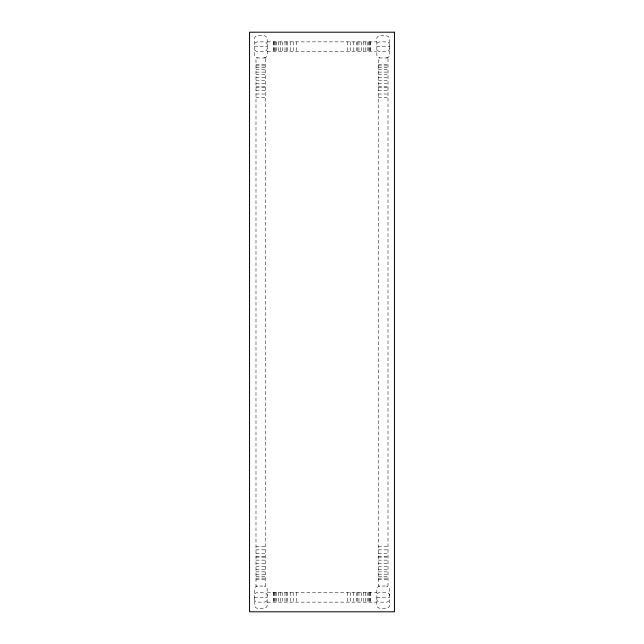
<?xml version="1.0" encoding="UTF-8"?>
<svg xmlns="http://www.w3.org/2000/svg" width="644" height="644" viewBox="0 0 644 644"><rect width="100%" height="100%" fill="white"/><g stroke="black" fill="none" stroke-linecap="round" stroke-linejoin="round"><path stroke-width="0.48" stroke-dasharray="3.22 2.42" d="M264.04 57.96L266.318 57.018L267.26 54.74L267.147 38.077L265.65 36.145L264.04 35.718L256.763 35.831L255.322 36.652L254.493 38.077L254.493 55.577L255.322 57.018L257.6 57.96M386.4 57.96L388.678 57.018L389.507 55.577L389.62 38.898L388.678 36.652L386.4 35.718L379.123 35.831L377.682 36.652L376.853 38.077L376.853 55.577L377.682 57.018L379.96 57.96M257.6 586.04L255.322 586.982L254.38 589.26L254.493 605.932L255.99 607.872L257.6 608.29L264.877 608.186L266.318 607.364L267.147 605.932L267.147 588.423L266.318 586.982L264.04 586.04M379.96 586.04L378.35 586.475L376.853 588.423L376.853 605.932L377.682 607.364L379.123 608.186L386.4 608.29L388.678 607.364L389.507 605.932L389.62 589.26L388.678 586.982L386.4 586.04M267.26 41.86L376.74 41.86M254.38 46.69L267.26 46.69M376.74 46.69L389.62 46.69M267.26 51.52L376.74 51.52M255.99 64.4L265.65 64.4M378.35 64.4L388.01 64.4M255.99 65.881L265.65 65.881M378.35 65.881L388.01 65.881M255.99 67.668L265.65 67.668M378.35 67.668L388.01 67.668M255.99 69.753L265.65 69.753M378.35 69.753L388.01 69.753M255.99 72.112L265.65 72.112M378.35 72.112L388.01 72.112M255.99 74.712L265.65 74.712M378.35 74.712L388.01 74.712M255.99 77.546L265.65 77.546M378.35 77.546L388.01 77.546M255.99 80.572L265.65 80.572M378.35 80.572L388.01 80.572M255.99 83.76L265.65 83.76M378.35 83.76L388.01 83.76M255.99 86.94L265.65 86.94M378.35 86.94L388.01 86.94M255.99 87.093L265.65 87.093M378.35 87.093L388.01 87.093M255.99 90.522L265.65 90.522M378.35 90.522L388.01 90.522M255.99 94.024L265.65 94.024M378.35 94.024L388.01 94.024M255.99 97.566L265.65 97.566M378.35 97.566L388.01 97.566M255.99 546.281L265.65 546.281M378.35 546.281L388.01 546.281M255.99 549.839L265.65 549.839M378.35 549.839L388.01 549.839M255.99 553.357L265.65 553.357M378.35 553.357L388.01 553.357M255.99 556.802L265.65 556.802M378.35 556.802L388.01 556.802M255.99 557.06L265.65 557.06M378.35 557.06L388.01 557.06M255.99 560.143L265.65 560.143M378.35 560.143L388.01 560.143M255.99 563.355L265.65 563.355M378.35 563.355L388.01 563.355M255.99 566.398L265.65 566.398M378.35 566.398L388.01 566.398M255.99 569.24L265.65 569.24M378.35 569.24L388.01 569.24M255.99 571.856L265.65 571.856M378.35 571.856L388.01 571.856M255.99 574.223L265.65 574.223M378.35 574.223L388.01 574.223M255.99 576.316L265.65 576.316M378.35 576.316L388.01 576.316M255.99 578.119L265.65 578.119M378.35 578.119L388.01 578.119M255.99 579.6L265.65 579.6M378.35 579.6L388.01 579.6M267.26 592.48L376.74 592.48M254.38 597.31L267.26 597.31M376.74 597.31L389.62 597.31M267.26 602.14L376.74 602.14M370.3 41.86L370.3 51.52M370.3 592.48L370.3 602.14M370.059 41.86L370.059 51.52M370.059 592.48L370.059 602.14M369.455 41.86L369.455 51.52M369.455 592.48L369.455 602.14M368.481 41.86L368.481 51.52M368.481 592.48L368.481 602.14M367.161 41.86L367.161 51.52M367.161 592.48L367.161 602.14M365.518 41.86L365.518 51.52M365.518 592.48L365.518 602.14M363.586 41.86L363.586 51.52M363.586 592.48L363.586 602.14M361.381 41.86L361.381 51.52M361.381 592.48L361.381 602.14M358.95 41.86L358.95 51.52M358.95 592.48L358.95 602.14M357.42 41.86L357.42 51.52M357.42 592.48L357.42 602.14M356.325 41.86L356.325 51.52M356.325 592.48L356.325 602.14M353.556 41.86L353.556 51.52M353.556 592.48L353.556 602.14M350.682 41.86L350.682 51.52M350.682 592.48L350.682 602.14M347.76 41.86L347.76 51.52M347.76 592.48L347.76 602.14M296.24 41.86L296.24 51.52M296.24 592.48L296.24 602.14M293.302 41.86L293.302 51.52M293.302 592.48L293.302 602.14M290.404 41.86L290.404 51.52M290.404 592.48L290.404 602.14M287.61 41.86L287.61 51.52M287.61 592.48L287.61 602.14M286.661 41.86L286.661 51.52M286.661 592.48L286.661 602.14M284.97 41.86L284.97 51.52M284.97 592.48L284.97 602.14M282.515 41.86L282.515 51.52M282.515 592.48L282.515 602.14M280.301 41.86L280.301 51.52M280.301 592.48L280.301 602.14M278.361 41.86L278.361 51.52M278.361 592.48L278.361 602.14M276.719 41.86L276.719 51.52M276.719 592.48L276.719 602.14M275.415 41.86L275.415 51.52M275.415 592.48L275.415 602.14M274.465 41.86L274.465 51.52M274.465 592.48L274.465 602.14M273.893 41.86L273.893 51.52M273.893 592.48L273.893 602.14M273.7 41.86L273.7 51.52M273.7 592.48L273.7 602.14M267.26 48.3A3.22 3.22 0 0 1 264.04 51.52L257.6 51.52A3.22 3.22 0 0 1 254.38 48.3M267.26 45.08A3.22 3.22 0 0 0 264.04 41.86L257.6 41.86A3.22 3.22 0 0 0 254.38 45.08M389.62 45.08A3.22 3.22 0 0 0 386.4 41.86L379.96 41.86A3.22 3.22 0 0 0 376.74 45.08M389.62 48.3A3.22 3.22 0 0 1 386.4 51.52L379.96 51.52A3.22 3.22 0 0 1 376.74 48.3M376.74 598.92A3.22 3.22 0 0 0 379.96 602.14L386.4 602.14A3.22 3.22 0 0 0 389.62 598.92M389.62 595.7A3.22 3.22 0 0 0 386.4 592.48L379.96 592.48A3.22 3.22 0 0 0 376.74 595.7M267.26 595.7A3.22 3.22 0 0 0 264.04 592.48L257.6 592.48A3.22 3.22 0 0 0 254.38 595.7M254.38 598.92A3.22 3.22 0 0 0 257.6 602.14L264.04 602.14A3.22 3.22 0 0 0 267.26 598.92M265.65 57.96L255.99 57.96L255.99 586.04L265.65 586.04L265.65 57.96M388.01 57.96L378.35 57.96L378.35 586.04L388.01 586.04L388.01 57.96"/><path stroke-width="0.97" d="M394.45 32.2L249.55 32.2L249.55 611.8L394.45 611.8L394.45 32.2"/></g></svg>
